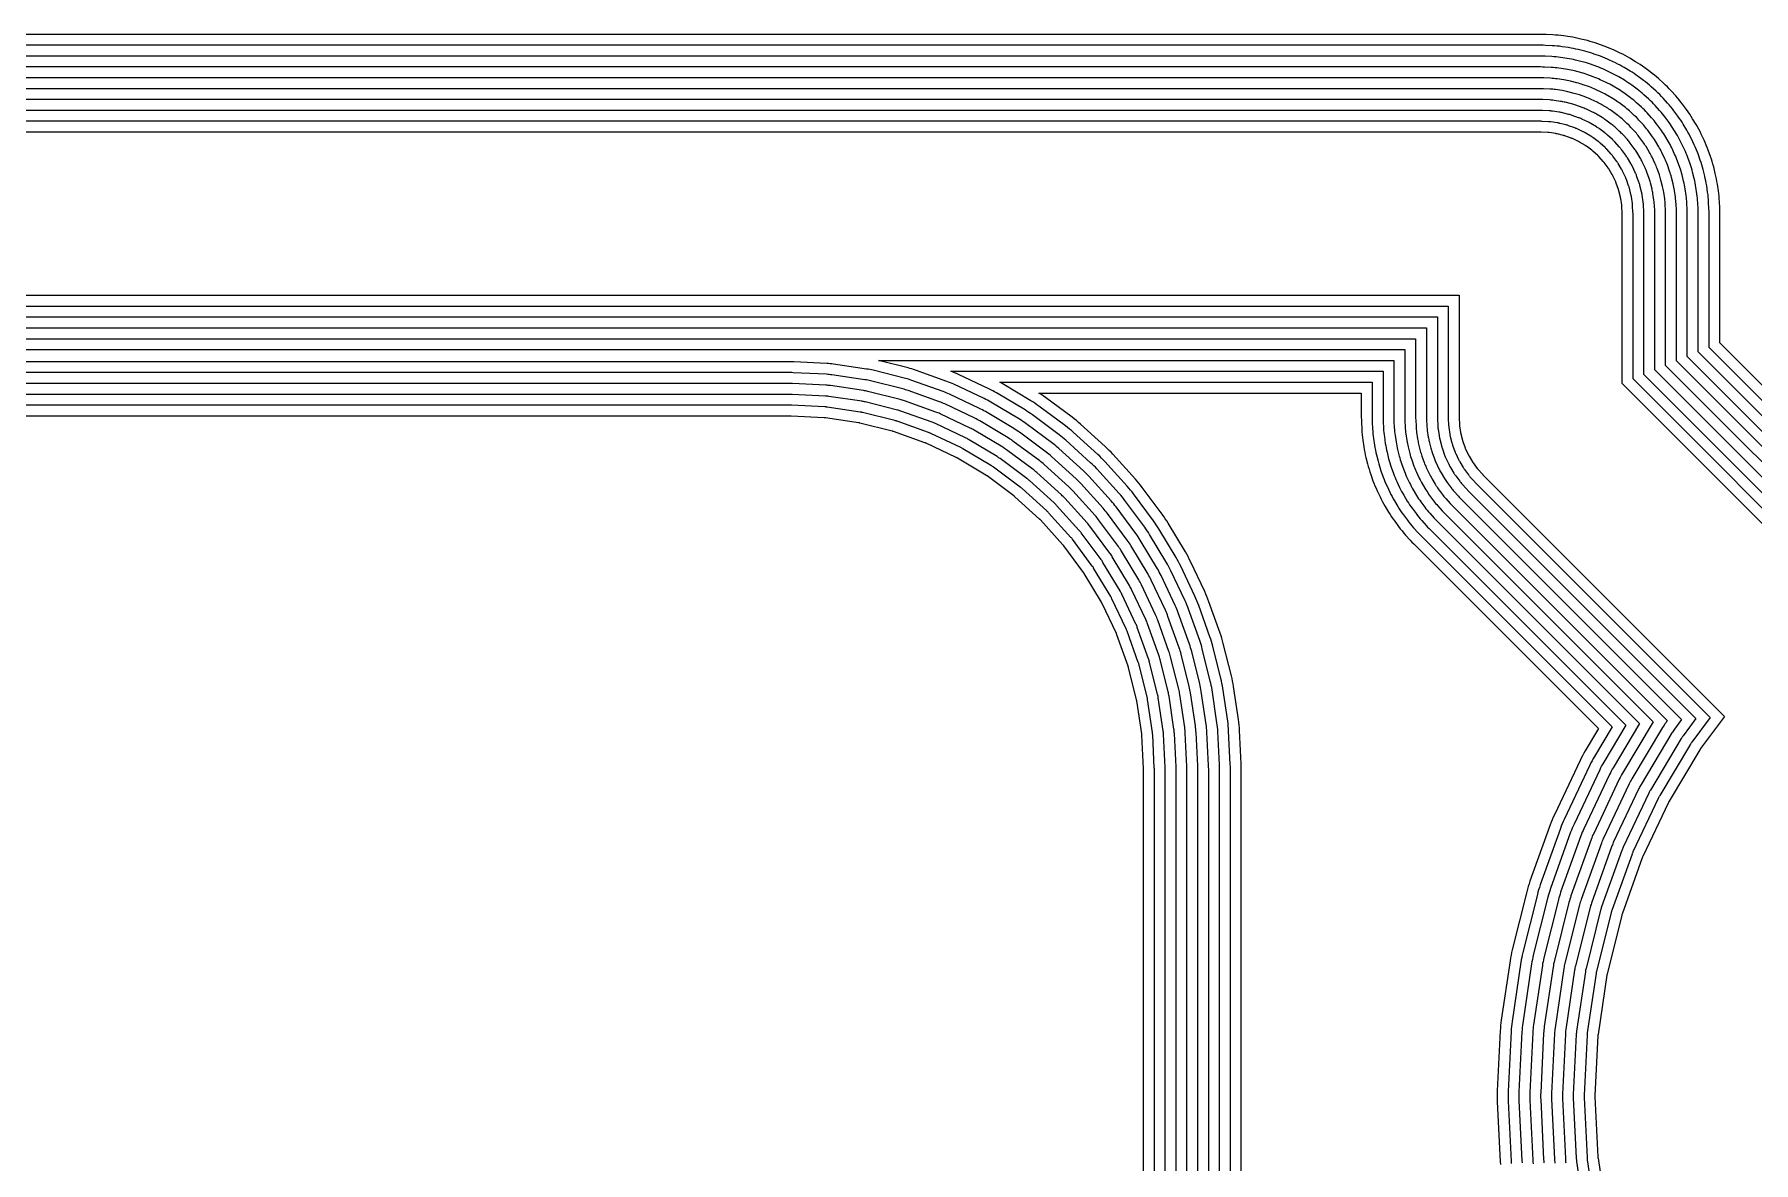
# Model space of a CAD drawing. Header units: metres. Extents: x 1.4 to 44.2, y 0.1 to 33.9.
# Drawn here: x 33.48 to 39.81, y 29.78 to 33.93 of the extents above; entities that cross this region are included whole.
import ezdxf

# ---------------------------------------------------------------- set-up
doc = ezdxf.new("R2010")
doc.units = ezdxf.units.M

msp = doc.modelspace()

# ---------------------------------------------------------------- linework, layer by layer
for points in [[(40.1717, 32.3119), (39.6851, 32.7984), (39.6851, 33.274), (39.685, 33.2841), (39.6846, 33.2941), (39.6834, 33.3186), (39.6828, 33.3287), (39.682, 33.3387), (39.6808, 33.3487), (39.6795, 33.3587), (39.6759, 33.383), (39.6743, 33.3929), (39.6725, 33.4028), (39.6704, 33.4126), (39.668, 33.4224), (39.6621, 33.4462), (39.6595, 33.456), (39.6567, 33.4656), (39.6537, 33.4752), (39.6504, 33.4847), (39.6421, 33.5079), (39.6386, 33.5173), (39.6349, 33.5266), (39.6309, 33.5359), (39.6267, 33.545), (39.6162, 33.5672), (39.6118, 33.5763), (39.6072, 33.5852), (39.6023, 33.594), (39.5973, 33.6027), (39.5847, 33.6238), (39.5794, 33.6323), (39.5739, 33.6408), (39.5682, 33.6491), (39.5623, 33.6572), (39.5477, 33.6769), (39.5416, 33.6849), (39.5353, 33.6928), (39.5288, 33.7005), (39.5222, 33.708), (39.5057, 33.7262), (39.4988, 33.7336), (39.4918, 33.7408), (39.4846, 33.7478), (39.4772, 33.7547), (39.459, 33.7712), (39.4515, 33.7778), (39.4438, 33.7843), (39.4359, 33.7906), (39.4279, 33.7967), (39.4082, 33.8113), (39.4001, 33.8172), (39.3918, 33.8229), (39.3833, 33.8284), (39.3748, 33.8337), (39.3537, 33.8463), (39.345, 33.8513), (39.3362, 33.8562), (39.3273, 33.8608), (39.3182, 33.8652), (39.296, 33.8757), (39.2869, 33.8799), (39.2776, 33.8839), (39.2683, 33.8876), (39.2589, 33.8911), (39.2357, 33.8994), (39.2262, 33.9027), (39.2166, 33.9057), (39.207, 33.9085), (39.1972, 33.9111), (39.1734, 33.917), (39.1636, 33.9194), (39.1538, 33.9215), (39.1439, 33.9233), (39.134, 33.9249), (39.1097, 33.9285), (39.0997, 33.9298), (39.0897, 33.931), (39.0797, 33.9318), (39.0696, 33.9324), (39.0451, 33.9336), (39.0351, 33.934), (39.025, 33.9341), (28.274, 33.9341)], [(40.1655, 32.2615), (39.6451, 32.7819), (39.6451, 33.274), (39.645, 33.2831), (39.6447, 33.2922), (39.6435, 33.3167), (39.6429, 33.3257), (39.6422, 33.3348), (39.6412, 33.3438), (39.6399, 33.3528), (39.6363, 33.3771), (39.6349, 33.3861), (39.6332, 33.395), (39.6313, 33.4039), (39.6292, 33.4127), (39.6233, 33.4365), (39.621, 33.4453), (39.6184, 33.454), (39.6157, 33.4627), (39.6127, 33.4713), (39.6045, 33.4944), (39.6013, 33.5029), (39.5979, 33.5113), (39.5944, 33.5197), (39.5906, 33.5279), (39.5801, 33.5501), (39.5761, 33.5583), (39.5719, 33.5663), (39.5675, 33.5743), (39.563, 33.5821), (39.5503, 33.6032), (39.5456, 33.6109), (39.5406, 33.6185), (39.5355, 33.626), (39.5302, 33.6334), (39.5155, 33.6531), (39.51, 33.6603), (39.5044, 33.6674), (39.4985, 33.6744), (39.4925, 33.6812), (39.476, 33.6994), (39.4698, 33.706), (39.4635, 33.7125), (39.457, 33.7188), (39.4504, 33.725), (39.4322, 33.7415), (39.4254, 33.7475), (39.4184, 33.7534), (39.4113, 33.759), (39.4041, 33.7645), (39.3844, 33.7792), (39.377, 33.7845), (39.3695, 33.7896), (39.3619, 33.7946), (39.3542, 33.7993), (39.3331, 33.812), (39.3253, 33.8165), (39.3173, 33.8209), (39.3093, 33.8251), (39.3011, 33.8291), (39.2789, 33.8396), (39.2707, 33.8434), (39.2623, 33.8469), (39.2539, 33.8503), (39.2454, 33.8535), (39.2223, 33.8617), (39.2137, 33.8647), (39.205, 33.8674), (39.1963, 33.87), (39.1875, 33.8723), (39.1637, 33.8782), (39.1549, 33.8803), (39.146, 33.8822), (39.1371, 33.8839), (39.1281, 33.8853), (39.1038, 33.8889), (39.0948, 33.8902), (39.0858, 33.8912), (39.0767, 33.8919), (39.0677, 33.8925), (39.0432, 33.8937), (39.0341, 33.894), (39.025, 33.8941), (28.274, 33.8941)], [(40.1593, 32.2112), (39.6051, 32.7653), (39.6051, 33.274), (39.605, 33.2821), (39.6047, 33.2902), (39.6035, 33.3147), (39.603, 33.3228), (39.6023, 33.3309), (39.6015, 33.3389), (39.6004, 33.3469), (39.5968, 33.3712), (39.5955, 33.3792), (39.594, 33.3872), (39.5923, 33.3951), (39.5904, 33.403), (39.5845, 33.4268), (39.5824, 33.4346), (39.5802, 33.4424), (39.5777, 33.4501), (39.5751, 33.4578), (39.5668, 33.4809), (39.564, 33.4885), (39.561, 33.496), (39.5578, 33.5035), (39.5544, 33.5108), (39.5439, 33.533), (39.5404, 33.5403), (39.5366, 33.5475), (39.5327, 33.5546), (39.5287, 33.5616), (39.516, 33.5826), (39.5118, 33.5895), (39.5074, 33.5963), (39.5028, 33.603), (39.498, 33.6096), (39.4834, 33.6293), (39.4785, 33.6357), (39.4735, 33.642), (39.4682, 33.6482), (39.4629, 33.6543), (39.4464, 33.6725), (39.4409, 33.6784), (39.4352, 33.6842), (39.4294, 33.6899), (39.4235, 33.6954), (39.4053, 33.7119), (39.3992, 33.7172), (39.393, 33.7225), (39.3867, 33.7275), (39.3803, 33.7324), (39.3606, 33.747), (39.354, 33.7518), (39.3473, 33.7564), (39.3405, 33.7608), (39.3336, 33.765), (39.3126, 33.7777), (39.3056, 33.7817), (39.2985, 33.7856), (39.2913, 33.7894), (39.284, 33.7929), (39.2618, 33.8034), (39.2545, 33.8068), (39.247, 33.81), (39.2395, 33.813), (39.2319, 33.8158), (39.2088, 33.8241), (39.2011, 33.8267), (39.1934, 33.8292), (39.1856, 33.8314), (39.1778, 33.8335), (39.154, 33.8394), (39.1461, 33.8413), (39.1382, 33.843), (39.1302, 33.8445), (39.1222, 33.8458), (39.0979, 33.8494), (39.0899, 33.8505), (39.0819, 33.8513), (39.0738, 33.852), (39.0657, 33.8525), (39.0412, 33.8537), (39.0331, 33.854), (39.025, 33.8541), (28.274, 33.8541)], [(40.153, 32.1608), (39.5651, 32.7487), (39.5651, 33.274), (39.565, 33.2811), (39.5648, 33.2882), (39.5636, 33.3128), (39.5631, 33.3199), (39.5625, 33.327), (39.5618, 33.334), (39.5608, 33.3411), (39.5572, 33.3654), (39.5561, 33.3724), (39.5548, 33.3794), (39.5533, 33.3863), (39.5516, 33.3933), (39.5457, 33.4171), (39.5439, 33.424), (39.5419, 33.4308), (39.5397, 33.4376), (39.5374, 33.4443), (39.5291, 33.4674), (39.5267, 33.4741), (39.524, 33.4807), (39.5212, 33.4873), (39.5183, 33.4937), (39.5078, 33.5159), (39.5046, 33.5223), (39.5014, 33.5286), (39.4979, 33.5349), (39.4943, 33.541), (39.4817, 33.5621), (39.478, 33.5681), (39.4741, 33.5741), (39.4701, 33.58), (39.4659, 33.5857), (39.4513, 33.6054), (39.447, 33.6111), (39.4425, 33.6167), (39.438, 33.6221), (39.4332, 33.6274), (39.4168, 33.6456), (39.4119, 33.6508), (39.4069, 33.6559), (39.4018, 33.6609), (39.3966, 33.6658), (39.3784, 33.6822), (39.3731, 33.687), (39.3677, 33.6915), (39.3621, 33.696), (39.3564, 33.7003), (39.3367, 33.7149), (39.331, 33.7191), (39.3251, 33.7231), (39.3191, 33.727), (39.3131, 33.7307), (39.292, 33.7433), (39.2859, 33.7469), (39.2796, 33.7504), (39.2733, 33.7536), (39.2669, 33.7568), (39.2447, 33.7673), (39.2383, 33.7702), (39.2317, 33.773), (39.2251, 33.7757), (39.2184, 33.7781), (39.1953, 33.7864), (39.1886, 33.7887), (39.1818, 33.7909), (39.175, 33.7929), (39.1681, 33.7947), (39.1443, 33.8006), (39.1373, 33.8023), (39.1304, 33.8038), (39.1234, 33.8051), (39.1164, 33.8062), (39.0921, 33.8098), (39.085, 33.8108), (39.078, 33.8115), (39.0709, 33.8121), (39.0638, 33.8126), (39.0392, 33.8138), (39.0321, 33.814), (39.025, 33.8141), (28.274, 33.8141)], [(40.1468, 32.1105), (39.5251, 32.7322), (39.5251, 33.274), (39.5251, 33.2801), (39.5248, 33.2863), (39.5236, 33.3108), (39.5233, 33.3169), (39.5227, 33.323), (39.5221, 33.3291), (39.5212, 33.3352), (39.5176, 33.3595), (39.5167, 33.3655), (39.5155, 33.3716), (39.5143, 33.3776), (39.5128, 33.3836), (39.5069, 33.4074), (39.5053, 33.4133), (39.5036, 33.4192), (39.5017, 33.425), (39.4998, 33.4308), (39.4915, 33.454), (39.4893, 33.4597), (39.4871, 33.4654), (39.4847, 33.471), (39.4821, 33.4766), (39.4716, 33.4988), (39.4689, 33.5043), (39.4661, 33.5098), (39.4631, 33.5151), (39.46, 33.5204), (39.4474, 33.5415), (39.4442, 33.5467), (39.4409, 33.5519), (39.4374, 33.5569), (39.4338, 33.5619), (39.4192, 33.5816), (39.4154, 33.5865), (39.4116, 33.5913), (39.4077, 33.596), (39.4036, 33.6006), (39.3871, 33.6188), (39.3829, 33.6233), (39.3787, 33.6277), (39.3743, 33.6319), (39.3698, 33.6361), (39.3516, 33.6526), (39.347, 33.6567), (39.3423, 33.6606), (39.3375, 33.6644), (39.3326, 33.6682), (39.3129, 33.6828), (39.3079, 33.6864), (39.3029, 33.6899), (39.2977, 33.6932), (39.2925, 33.6964), (39.2714, 33.709), (39.2661, 33.7121), (39.2608, 33.7151), (39.2553, 33.7179), (39.2498, 33.7206), (39.2276, 33.7311), (39.222, 33.7337), (39.2164, 33.7361), (39.2107, 33.7383), (39.205, 33.7405), (39.1818, 33.7488), (39.176, 33.7507), (39.1702, 33.7526), (39.1643, 33.7543), (39.1584, 33.7559), (39.1346, 33.7618), (39.1286, 33.7633), (39.1226, 33.7645), (39.1165, 33.7657), (39.1105, 33.7666), (39.0862, 33.7702), (39.0801, 33.7711), (39.074, 33.7717), (39.0679, 33.7723), (39.0618, 33.7726), (39.0373, 33.7738), (39.0311, 33.7741), (39.025, 33.7741), (28.274, 33.7741)], [(40.1421, 32.0587), (39.4851, 32.7156), (39.4851, 33.274), (39.4851, 33.2792), (39.4849, 33.2843), (39.4837, 33.3088), (39.4834, 33.314), (39.4829, 33.3191), (39.4824, 33.3242), (39.4817, 33.3293), (39.4781, 33.3536), (39.4772, 33.3587), (39.4763, 33.3638), (39.4752, 33.3688), (39.474, 33.3738), (39.4681, 33.3976), (39.4668, 33.4026), (39.4653, 33.4076), (39.4638, 33.4125), (39.4621, 33.4174), (39.4538, 33.4405), (39.452, 33.4453), (39.4501, 33.4501), (39.4481, 33.4548), (39.4459, 33.4595), (39.4354, 33.4817), (39.4332, 33.4863), (39.4308, 33.4909), (39.4283, 33.4954), (39.4257, 33.4999), (39.4131, 33.5209), (39.4104, 33.5253), (39.4076, 33.5296), (39.4047, 33.5339), (39.4017, 33.5381), (39.387, 33.5578), (39.3839, 33.5619), (39.3807, 33.5659), (39.3774, 33.5699), (39.374, 33.5737), (39.3575, 33.5919), (39.354, 33.5957), (39.3504, 33.5994), (39.3467, 33.603), (39.3429, 33.6065), (39.3247, 33.623), (39.3209, 33.6264), (39.3169, 33.6297), (39.3129, 33.6329), (39.3088, 33.636), (39.2891, 33.6507), (39.2849, 33.6537), (39.2806, 33.6566), (39.2763, 33.6594), (39.2719, 33.6621), (39.2509, 33.6747), (39.2464, 33.6773), (39.2419, 33.6798), (39.2373, 33.6822), (39.2327, 33.6844), (39.2105, 33.6949), (39.2058, 33.6971), (39.2011, 33.6991), (39.1963, 33.701), (39.1915, 33.7028), (39.1684, 33.7111), (39.1635, 33.7128), (39.1586, 33.7143), (39.1536, 33.7158), (39.1486, 33.7171), (39.1248, 33.723), (39.1198, 33.7242), (39.1148, 33.7253), (39.1097, 33.7262), (39.1046, 33.7271), (39.0803, 33.7307), (39.0752, 33.7314), (39.0701, 33.7319), (39.065, 33.7324), (39.0598, 33.7327), (39.0353, 33.7339), (39.0302, 33.7341), (39.025, 33.7341), (28.274, 33.7341)], [(40.1382, 32.006), (39.4451, 32.699), (39.4451, 33.274), (39.4451, 33.2782), (39.4449, 33.2824), (39.4437, 33.3069), (39.4435, 33.311), (39.4431, 33.3152), (39.4427, 33.3193), (39.4421, 33.3235), (39.4385, 33.3478), (39.4378, 33.3519), (39.4371, 33.356), (39.4362, 33.3601), (39.4352, 33.3641), (39.4293, 33.3879), (39.4282, 33.392), (39.427, 33.396), (39.4258, 33.3999), (39.4244, 33.4039), (39.4162, 33.427), (39.4147, 33.4309), (39.4132, 33.4348), (39.4115, 33.4386), (39.4098, 33.4424), (39.3993, 33.4646), (39.3975, 33.4684), (39.3955, 33.4721), (39.3935, 33.4757), (39.3914, 33.4793), (39.3788, 33.5004), (39.3766, 33.5039), (39.3743, 33.5074), (39.372, 33.5109), (39.3695, 33.5142), (39.3549, 33.534), (39.3524, 33.5373), (39.3498, 33.5405), (39.3471, 33.5437), (39.3443, 33.5469), (39.3278, 33.565), (39.325, 33.5681), (39.3221, 33.5711), (39.3191, 33.574), (39.316, 33.5768), (39.2979, 33.5933), (39.2947, 33.5961), (39.2915, 33.5988), (39.2883, 33.6014), (39.285, 33.6039), (39.2652, 33.6185), (39.2619, 33.621), (39.2584, 33.6233), (39.2549, 33.6256), (39.2514, 33.6278), (39.2303, 33.6404), (39.2267, 33.6425), (39.2231, 33.6445), (39.2194, 33.6465), (39.2156, 33.6483), (39.1934, 33.6588), (39.1896, 33.6605), (39.1858, 33.6622), (39.1819, 33.6637), (39.178, 33.6652), (39.1549, 33.6734), (39.1509, 33.6748), (39.147, 33.676), (39.143, 33.6772), (39.1389, 33.6783), (39.1151, 33.6842), (39.1111, 33.6852), (39.107, 33.6861), (39.1029, 33.6868), (39.0988, 33.6875), (39.0745, 33.6911), (39.0703, 33.6917), (39.0662, 33.6921), (39.062, 33.6925), (39.0579, 33.6927), (39.0334, 33.6939), (39.0292, 33.6941), (39.025, 33.6941), (28.274, 33.6941)], [(40.1343, 31.9533), (39.4051, 32.6825), (39.4051, 33.274), (39.4051, 33.2772), (39.405, 33.2804), (39.4038, 33.3049), (39.4036, 33.3081), (39.4033, 33.3113), (39.403, 33.3144), (39.4025, 33.3176), (39.3989, 33.3419), (39.3984, 33.345), (39.3978, 33.3482), (39.3972, 33.3513), (39.3964, 33.3544), (39.3905, 33.3782), (39.3897, 33.3813), (39.3888, 33.3844), (39.3878, 33.3874), (39.3868, 33.3904), (39.3785, 33.4135), (39.3774, 33.4165), (39.3762, 33.4195), (39.3749, 33.4224), (39.3736, 33.4253), (39.3631, 33.4475), (39.3617, 33.4504), (39.3603, 33.4532), (39.3587, 33.456), (39.3571, 33.4588), (39.3445, 33.4798), (39.3428, 33.4825), (39.3411, 33.4852), (39.3393, 33.4878), (39.3374, 33.4904), (39.3228, 33.5101), (39.3208, 33.5127), (39.3189, 33.5152), (39.3168, 33.5176), (39.3147, 33.52), (39.2982, 33.5382), (39.296, 33.5405), (39.2938, 33.5428), (39.2915, 33.545), (39.2892, 33.5472), (39.271, 33.5637), (39.2686, 33.5658), (39.2662, 33.5679), (39.2637, 33.5698), (39.2611, 33.5718), (39.2414, 33.5864), (39.2388, 33.5883), (39.2362, 33.5901), (39.2335, 33.5918), (39.2308, 33.5935), (39.2098, 33.6061), (39.207, 33.6077), (39.2042, 33.6093), (39.2014, 33.6107), (39.1985, 33.6121), (39.1763, 33.6226), (39.1734, 33.6239), (39.1705, 33.6252), (39.1675, 33.6264), (39.1645, 33.6275), (39.1414, 33.6358), (39.1384, 33.6368), (39.1354, 33.6378), (39.1323, 33.6387), (39.1292, 33.6395), (39.1054, 33.6454), (39.1023, 33.6462), (39.0992, 33.6468), (39.096, 33.6474), (39.0929, 33.6479), (39.0686, 33.6515), (39.0654, 33.652), (39.0623, 33.6523), (39.0591, 33.6526), (39.0559, 33.6528), (39.0314, 33.654), (39.0282, 33.6541), (39.025, 33.6541), (28.274, 33.6541)], [(40.1304, 31.9006), (39.3651, 32.6659), (39.3651, 33.274), (39.3651, 33.2762), (39.365, 33.2784), (39.3638, 33.3029), (39.3637, 33.3051), (39.3635, 33.3074), (39.3633, 33.3095), (39.363, 33.3117), (39.3594, 33.336), (39.359, 33.3382), (39.3586, 33.3404), (39.3581, 33.3425), (39.3576, 33.3447), (39.3517, 33.3685), (39.3511, 33.3706), (39.3505, 33.3727), (39.3498, 33.3749), (39.3491, 33.3769), (39.3408, 33.4001), (39.3401, 33.4021), (39.3392, 33.4042), (39.3384, 33.4062), (39.3375, 33.4082), (39.327, 33.4304), (39.326, 33.4324), (39.325, 33.4343), (39.3239, 33.4363), (39.3228, 33.4382), (39.3102, 33.4592), (39.309, 33.4611), (39.3078, 33.463), (39.3066, 33.4648), (39.3053, 33.4666), (39.2907, 33.4863), (39.2893, 33.4881), (39.2879, 33.4898), (39.2865, 33.4915), (39.285, 33.4931), (39.2686, 33.5113), (39.2671, 33.5129), (39.2655, 33.5145), (39.2639, 33.5161), (39.2623, 33.5176), (39.2441, 33.534), (39.2425, 33.5355), (39.2408, 33.5369), (39.2391, 33.5383), (39.2373, 33.5397), (39.2176, 33.5543), (39.2158, 33.5556), (39.214, 33.5568), (39.2121, 33.558), (39.2102, 33.5592), (39.1892, 33.5718), (39.1873, 33.5729), (39.1853, 33.574), (39.1834, 33.575), (39.1814, 33.576), (39.1592, 33.5865), (39.1572, 33.5874), (39.1552, 33.5882), (39.1531, 33.5891), (39.1511, 33.5898), (39.1279, 33.5981), (39.1259, 33.5988), (39.1237, 33.5995), (39.1216, 33.6001), (39.1195, 33.6007), (39.0957, 33.6066), (39.0935, 33.6071), (39.0914, 33.6076), (39.0892, 33.608), (39.087, 33.6084), (39.0627, 33.612), (39.0605, 33.6123), (39.0584, 33.6125), (39.0561, 33.6127), (39.0539, 33.6128), (39.0294, 33.614), (39.0272, 33.6141), (39.025, 33.6141), (28.274, 33.6141)], [(40.1265, 31.848), (39.3251, 32.6493), (39.3251, 33.274), (39.3251, 33.2752), (39.3251, 33.2765), (39.3239, 33.301), (39.3238, 33.3022), (39.3237, 33.3034), (39.3236, 33.3046), (39.3234, 33.3059), (39.3198, 33.3301), (39.3196, 33.3314), (39.3194, 33.3326), (39.3191, 33.3338), (39.3188, 33.335), (39.3129, 33.3588), (39.3126, 33.36), (39.3122, 33.3611), (39.3118, 33.3623), (39.3114, 33.3635), (39.3032, 33.3866), (39.3027, 33.3877), (39.3023, 33.3889), (39.3018, 33.39), (39.3013, 33.3911), (39.2908, 33.4133), (39.2903, 33.4144), (39.2897, 33.4155), (39.2891, 33.4166), (39.2885, 33.4176), (39.2759, 33.4387), (39.2752, 33.4397), (39.2746, 33.4408), (39.2739, 33.4418), (39.2731, 33.4428), (39.2585, 33.4625), (39.2578, 33.4635), (39.257, 33.4644), (39.2562, 33.4653), (39.2554, 33.4663), (39.2389, 33.4845), (39.2381, 33.4854), (39.2372, 33.4862), (39.2364, 33.4871), (39.2355, 33.4879), (39.2173, 33.5044), (39.2163, 33.5052), (39.2154, 33.506), (39.2145, 33.5068), (39.2135, 33.5075), (39.1938, 33.5221), (39.1928, 33.5229), (39.1918, 33.5236), (39.1907, 33.5242), (39.1897, 33.5249), (39.1686, 33.5375), (39.1676, 33.5381), (39.1665, 33.5387), (39.1654, 33.5393), (39.1643, 33.5398), (39.1421, 33.5503), (39.141, 33.5508), (39.1399, 33.5513), (39.1387, 33.5517), (39.1376, 33.5522), (39.1145, 33.5604), (39.1133, 33.5608), (39.1121, 33.5612), (39.111, 33.5616), (39.1098, 33.5619), (39.086, 33.5678), (39.0848, 33.5681), (39.0836, 33.5684), (39.0824, 33.5686), (39.0811, 33.5688), (39.0569, 33.5724), (39.0556, 33.5726), (39.0544, 33.5727), (39.0532, 33.5728), (39.052, 33.5729), (39.0275, 33.5741), (39.0262, 33.5741), (39.025, 33.5741), (28.274, 33.5741)], [(28.3983, 32.9739), (38.7249, 32.9739), (38.7249, 32.525), (38.7249, 32.5238), (38.7249, 32.5226), (38.7262, 32.498), (38.7262, 32.4968), (38.7263, 32.4956), (38.7265, 32.4944), (38.7266, 32.4932), (38.7302, 32.4689), (38.7304, 32.4677), (38.7307, 32.4665), (38.7309, 32.4653), (38.7312, 32.4641), (38.7372, 32.4403), (38.7375, 32.4391), (38.7378, 32.4379), (38.7382, 32.4367), (38.7386, 32.4356), (38.7468, 32.4124), (38.7473, 32.4113), (38.7477, 32.4102), (38.7482, 32.409), (38.7487, 32.4079), (38.7592, 32.3857), (38.7598, 32.3846), (38.7603, 32.3835), (38.7609, 32.3825), (38.7615, 32.3814), (38.7742, 32.3603), (38.7748, 32.3593), (38.7755, 32.3583), (38.7762, 32.3573), (38.7769, 32.3563), (38.7915, 32.3365), (38.7922, 32.3356), (38.793, 32.3346), (38.7938, 32.3337), (38.7946, 32.3328), (38.8111, 32.3146), (38.8119, 32.3137), (38.8128, 32.3128), (39.7021, 31.4235), (39.614, 31.3048), (39.6133, 31.3038), (39.6126, 31.3028), (39.612, 31.3018), (39.6113, 31.3008), (39.4978, 31.1114), (39.4972, 31.1103), (39.4966, 31.1092), (39.496, 31.1081), (39.4955, 31.107), (39.4011, 30.9074), (39.4006, 30.9063), (39.4001, 30.9052), (39.3996, 30.904), (39.3992, 30.9029), (39.3248, 30.695), (39.3244, 30.6938), (39.324, 30.6927), (39.3237, 30.6915), (39.3234, 30.6903), (39.2697, 30.4761), (39.2695, 30.4749), (39.2692, 30.4737), (39.269, 30.4725), (39.2688, 30.4713), (39.2364, 30.2529), (39.2362, 30.2517), (39.2361, 30.2505), (39.236, 30.2492), (39.2359, 30.248), (39.2251, 30.0275), (39.225, 30.0262), (39.225, 30.025), (39.225, 30.0238), (39.2251, 30.0226), (39.2359, 29.802), (39.236, 29.8008), (39.2361, 29.7996), (39.2362, 29.7984), (39.2364, 29.7971), (39.2688, 29.5787)], [(28.4149, 32.9339), (38.6849, 32.9339), (38.6849, 32.525), (38.6849, 32.5228), (38.685, 32.5206), (38.6862, 32.4961), (38.6863, 32.4939), (38.6865, 32.4917), (38.6868, 32.4895), (38.6871, 32.4873), (38.6907, 32.463), (38.691, 32.4608), (38.6914, 32.4587), (38.6919, 32.4565), (38.6924, 32.4543), (38.6984, 32.4305), (38.6989, 32.4284), (38.6995, 32.4263), (38.7002, 32.4242), (38.7009, 32.4221), (38.7092, 32.399), (38.71, 32.3969), (38.7108, 32.3949), (38.7116, 32.3928), (38.7126, 32.3908), (38.7231, 32.3686), (38.724, 32.3666), (38.725, 32.3647), (38.7261, 32.3627), (38.7272, 32.3608), (38.7398, 32.3398), (38.741, 32.3379), (38.7422, 32.336), (38.7435, 32.3342), (38.7448, 32.3324), (38.7594, 32.3127), (38.7607, 32.311), (38.7621, 32.3092), (38.7635, 32.3075), (38.765, 32.3059), (38.7815, 32.2877), (38.783, 32.2861), (38.7845, 32.2845), (39.6494, 31.4196), (39.5819, 31.3287), (39.5806, 31.3269), (39.5794, 31.325), (39.5782, 31.3232), (39.577, 31.3213), (39.4635, 31.1319), (39.4624, 31.13), (39.4613, 31.1281), (39.4603, 31.1261), (39.4593, 31.1241), (39.3649, 30.9245), (39.364, 30.9225), (39.3631, 30.9205), (39.3623, 30.9184), (39.3615, 30.9164), (39.2872, 30.7085), (39.2864, 30.7064), (39.2858, 30.7043), (39.2852, 30.7022), (39.2846, 30.7), (39.2309, 30.4858), (39.2304, 30.4837), (39.23, 30.4815), (39.2296, 30.4794), (39.2292, 30.4772), (39.1968, 30.2588), (39.1965, 30.2566), (39.1963, 30.2544), (39.1961, 30.2522), (39.196, 30.25), (39.1851, 30.0294), (39.185, 30.0272), (39.185, 30.025), (39.185, 30.0228), (39.1851, 30.0206), (39.196, 29.8001), (39.1961, 29.7979), (39.1963, 29.7957), (39.1965, 29.7935), (39.1968, 29.7913), (39.2292, 29.5729)], [(28.4315, 32.8939), (38.6449, 32.8939), (38.6449, 32.525), (38.6449, 32.5218), (38.645, 32.5186), (38.6462, 32.4941), (38.6464, 32.4909), (38.6467, 32.4878), (38.6471, 32.4846), (38.6475, 32.4814), (38.6511, 32.4571), (38.6516, 32.454), (38.6522, 32.4509), (38.6529, 32.4477), (38.6536, 32.4446), (38.6596, 32.4208), (38.6604, 32.4177), (38.6613, 32.4147), (38.6622, 32.4116), (38.6633, 32.4086), (38.6715, 32.3855), (38.6726, 32.3825), (38.6738, 32.3795), (38.6751, 32.3766), (38.6764, 32.3737), (38.6869, 32.3515), (38.6883, 32.3487), (38.6898, 32.3458), (38.6913, 32.343), (38.6929, 32.3403), (38.7055, 32.3192), (38.7072, 32.3165), (38.709, 32.3138), (38.7108, 32.3112), (38.7126, 32.3086), (38.7272, 32.2889), (38.7292, 32.2864), (38.7312, 32.2839), (38.7332, 32.2814), (38.7353, 32.279), (38.7518, 32.2608), (38.754, 32.2585), (38.7562, 32.2562), (39.5967, 31.4157), (39.5498, 31.3525), (39.5479, 31.3499), (39.5461, 31.3473), (39.5444, 31.3446), (39.5427, 31.3419), (39.4292, 31.1525), (39.4276, 31.1497), (39.426, 31.1469), (39.4246, 31.1441), (39.4232, 31.1412), (39.3288, 30.9416), (39.3274, 30.9387), (39.3262, 30.9358), (39.325, 30.9328), (39.3239, 30.9298), (39.2495, 30.7219), (39.2485, 30.7189), (39.2475, 30.7159), (39.2466, 30.7128), (39.2458, 30.7097), (39.1921, 30.4956), (39.1914, 30.4924), (39.1907, 30.4893), (39.1902, 30.4862), (39.1897, 30.483), (39.1573, 30.2646), (39.1568, 30.2615), (39.1565, 30.2583), (39.1562, 30.2551), (39.156, 30.2519), (39.1452, 30.0314), (39.1451, 30.0282), (39.145, 30.025), (39.1451, 30.0218), (39.1452, 30.0186), (39.156, 29.7981), (39.1562, 29.7949), (39.1565, 29.7917), (39.1568, 29.7886), (39.1573, 29.7854), (39.1897, 29.567)], [(28.448, 32.8539), (38.6049, 32.8539), (38.6049, 32.525), (38.6049, 32.5208), (38.6051, 32.5167), (38.6063, 32.4922), (38.6066, 32.488), (38.6069, 32.4838), (38.6074, 32.4797), (38.6079, 32.4756), (38.6115, 32.4513), (38.6122, 32.4472), (38.613, 32.4431), (38.6138, 32.439), (38.6148, 32.4349), (38.6208, 32.4111), (38.6218, 32.4071), (38.623, 32.4031), (38.6242, 32.3991), (38.6256, 32.3951), (38.6339, 32.372), (38.6353, 32.3681), (38.6369, 32.3642), (38.6385, 32.3604), (38.6402, 32.3566), (38.6507, 32.3344), (38.6526, 32.3307), (38.6545, 32.327), (38.6565, 32.3233), (38.6586, 32.3197), (38.6712, 32.2987), (38.6734, 32.2951), (38.6757, 32.2916), (38.6781, 32.2882), (38.6805, 32.2848), (38.6951, 32.2651), (38.6976, 32.2617), (38.7003, 32.2585), (38.7029, 32.2553), (38.7057, 32.2522), (38.7222, 32.234), (38.725, 32.2309), (38.7279, 32.2279), (39.544, 31.4119), (39.5177, 31.3763), (39.5152, 31.3729), (39.5129, 31.3695), (39.5106, 31.366), (39.5084, 31.3624), (39.3949, 31.1731), (39.3928, 31.1694), (39.3908, 31.1658), (39.3888, 31.1621), (39.387, 31.1583), (39.2926, 30.9587), (39.2909, 30.9549), (39.2892, 30.9511), (39.2877, 30.9472), (39.2862, 30.9433), (39.2118, 30.7354), (39.2105, 30.7315), (39.2092, 30.7275), (39.2081, 30.7235), (39.207, 30.7195), (39.1533, 30.5053), (39.1524, 30.5012), (39.1515, 30.4971), (39.1507, 30.493), (39.1501, 30.4889), (39.1177, 30.2705), (39.1171, 30.2664), (39.1167, 30.2622), (39.1163, 30.2581), (39.1161, 30.2539), (39.1052, 30.0334), (39.1051, 30.0292), (39.105, 30.025), (39.1051, 30.0208), (39.1052, 30.0167), (39.1161, 29.7961), (39.1163, 29.792), (39.1167, 29.7878), (39.1171, 29.7837), (39.1177, 29.7795)], [(28.4646, 32.8139), (38.5649, 32.8139), (38.5649, 32.525), (38.565, 32.5199), (38.5651, 32.5147), (38.5663, 32.4902), (38.5667, 32.485), (38.5671, 32.4799), (38.5677, 32.4748), (38.5684, 32.4697), (38.572, 32.4454), (38.5728, 32.4403), (38.5737, 32.4352), (38.5748, 32.4302), (38.576, 32.4252), (38.582, 32.4014), (38.5833, 32.3964), (38.5847, 32.3914), (38.5863, 32.3865), (38.5879, 32.3817), (38.5962, 32.3585), (38.598, 32.3537), (38.5999, 32.3489), (38.6019, 32.3442), (38.6041, 32.3395), (38.6146, 32.3173), (38.6168, 32.3127), (38.6192, 32.3081), (38.6217, 32.3036), (38.6243, 32.2991), (38.6369, 32.2781), (38.6396, 32.2737), (38.6424, 32.2694), (38.6453, 32.2651), (38.6484, 32.261), (38.663, 32.2412), (38.6661, 32.2371), (38.6693, 32.2331), (38.6726, 32.2292), (38.6761, 32.2253), (38.6925, 32.2071), (38.6961, 32.2033), (38.6997, 32.1997), (39.4913, 31.408), (39.4855, 31.4001), (39.4825, 31.396), (39.4796, 31.3917), (39.4768, 31.3874), (39.4741, 31.383), (39.3606, 31.1936), (39.358, 31.1892), (39.3555, 31.1846), (39.3531, 31.1801), (39.3509, 31.1754), (39.2564, 30.9758), (39.2543, 30.9712), (39.2523, 30.9664), (39.2504, 30.9616), (39.2486, 30.9568), (39.1742, 30.7489), (39.1725, 30.744), (39.1709, 30.7391), (39.1695, 30.7342), (39.1682, 30.7292), (39.1145, 30.515), (39.1133, 30.51), (39.1123, 30.5049), (39.1113, 30.4999), (39.1105, 30.4948), (39.0781, 30.2764), (39.0774, 30.2713), (39.0769, 30.2661), (39.0764, 30.261), (39.0761, 30.2559), (39.0653, 30.0353), (39.0651, 30.0302), (39.065, 30.025), (39.0651, 30.0199), (39.0653, 30.0147), (39.0761, 29.7942), (39.0764, 29.789), (39.0769, 29.7839), (39.0774, 29.7788)], [(28.4812, 32.7739), (38.5249, 32.7739), (38.5249, 32.525), (38.525, 32.5189), (38.5252, 32.5127), (38.5264, 32.4882), (38.5268, 32.4821), (38.5273, 32.476), (38.528, 32.4699), (38.5288, 32.4638), (38.5324, 32.4395), (38.5334, 32.4335), (38.5345, 32.4274), (38.5358, 32.4214), (38.5372, 32.4155), (38.5431, 32.3917), (38.5447, 32.3857), (38.5464, 32.3798), (38.5483, 32.374), (38.5503, 32.3682), (38.5585, 32.3451), (38.5607, 32.3393), (38.563, 32.3336), (38.5654, 32.328), (38.5679, 32.3224), (38.5784, 32.3002), (38.5811, 32.2947), (38.5839, 32.2893), (38.5869, 32.2839), (38.59, 32.2786), (38.6026, 32.2575), (38.6058, 32.2523), (38.6092, 32.2472), (38.6126, 32.2421), (38.6162, 32.2371), (38.6309, 32.2174), (38.6346, 32.2125), (38.6384, 32.2077), (38.6424, 32.203), (38.6464, 32.1984), (38.6629, 32.1803), (38.6671, 32.1758), (38.6714, 32.1714), (39.4395, 31.4032), (39.3263, 31.2142), (39.3232, 31.2089), (39.3202, 31.2035), (39.3174, 31.1981), (39.3147, 31.1925), (39.2203, 30.9929), (39.2177, 30.9874), (39.2153, 30.9817), (39.213, 30.976), (39.2109, 30.9703), (39.1365, 30.7624), (39.1345, 30.7566), (39.1327, 30.7507), (39.131, 30.7448), (39.1294, 30.7389), (39.0757, 30.5247), (39.0743, 30.5187), (39.073, 30.5127), (39.0719, 30.5067), (39.071, 30.5006), (39.0386, 30.2822), (39.0377, 30.2762), (39.0371, 30.2701), (39.0365, 30.2639), (39.0361, 30.2578), (39.0253, 30.0373), (39.0251, 30.0311), (39.025, 30.025), (39.0251, 30.0189), (39.0253, 30.0127), (39.0361, 29.7922), (39.0365, 29.7861), (39.0371, 29.78)], [(37.763, 28.729), (37.763, 31.229), (37.7629, 31.2351), (37.7627, 31.2413), (37.7567, 31.3638), (37.7563, 31.3699), (37.7558, 31.376), (37.7551, 31.3821), (37.7543, 31.3882), (37.7363, 31.5096), (37.7353, 31.5156), (37.7342, 31.5216), (37.7329, 31.5277), (37.7315, 31.5336), (37.7017, 31.6526), (37.7001, 31.6585), (37.6984, 31.6644), (37.6966, 31.6703), (37.6946, 31.6761), (37.6532, 31.7916), (37.6511, 31.7973), (37.6488, 31.803), (37.6464, 31.8087), (37.6439, 31.8143), (37.5914, 31.9251), (37.5887, 31.9307), (37.5859, 31.9361), (37.5829, 31.9415), (37.5798, 31.9468), (37.5168, 32.052), (37.5136, 32.0572), (37.5102, 32.0624), (37.5067, 32.0674), (37.5032, 32.0724), (37.4301, 32.1709), (37.4264, 32.1758), (37.4225, 32.1806), (37.4186, 32.1853), (37.4145, 32.1899), (37.3321, 32.2808), (37.328, 32.2853), (37.3237, 32.2897), (37.3193, 32.294), (37.3148, 32.2981), (37.2239, 32.3805), (37.2193, 32.3846), (37.2146, 32.3885), (37.2098, 32.3924), (37.2049, 32.3961), (37.1064, 32.4692), (37.1014, 32.4727), (37.0964, 32.4762), (37.0912, 32.4796), (37.086, 32.4828), (36.9808, 32.5458), (36.9755, 32.5489), (36.9701, 32.5519), (36.9647, 32.5547), (36.9591, 32.5574), (36.8483, 32.6099), (36.8427, 32.6124), (36.837, 32.6148), (36.8313, 32.6171), (36.8256, 32.6192), (36.7101, 32.6606), (36.7043, 32.6626), (36.6984, 32.6644), (36.6925, 32.6661), (36.6866, 32.6677), (36.5676, 32.6975), (36.5617, 32.6989), (36.5556, 32.7002), (36.5496, 32.7013), (36.5436, 32.7023), (36.4222, 32.7203), (36.4161, 32.7211), (36.41, 32.7218), (36.4039, 32.7223), (36.3978, 32.7227), (36.2753, 32.7287), (36.2691, 32.7289), (36.263, 32.729), (32.263, 32.729)], [(37.803, 28.729), (37.803, 31.229), (37.8029, 31.2361), (37.8027, 31.2432), (37.7966, 31.3658), (37.7962, 31.3729), (37.7956, 31.38), (37.7948, 31.387), (37.7939, 31.3941), (37.7759, 31.5154), (37.7747, 31.5225), (37.7734, 31.5295), (37.7719, 31.5364), (37.7703, 31.5433), (37.7405, 31.6623), (37.7387, 31.6692), (37.7367, 31.6761), (37.7346, 31.6828), (37.7322, 31.6896), (37.6909, 31.8051), (37.6884, 31.8117), (37.6858, 31.8183), (37.683, 31.8249), (37.68, 31.8314), (37.6276, 31.9422), (37.6244, 31.9486), (37.6212, 31.955), (37.6177, 31.9612), (37.6142, 31.9673), (37.5511, 32.0726), (37.5474, 32.0786), (37.5435, 32.0846), (37.5394, 32.0905), (37.5353, 32.0962), (37.4622, 32.1948), (37.4579, 32.2004), (37.4534, 32.206), (37.4489, 32.2114), (37.4442, 32.2168), (37.3618, 32.3076), (37.3569, 32.3129), (37.352, 32.318), (37.3469, 32.3229), (37.3416, 32.3278), (37.2508, 32.4102), (37.2454, 32.4149), (37.24, 32.4194), (37.2344, 32.4239), (37.2288, 32.4282), (37.1302, 32.5013), (37.1245, 32.5054), (37.1186, 32.5095), (37.1126, 32.5134), (37.1066, 32.5171), (37.0013, 32.5802), (36.9952, 32.5837), (36.989, 32.5872), (36.9826, 32.5904), (36.9762, 32.5936), (36.8654, 32.646), (36.8589, 32.649), (36.8523, 32.6518), (36.8457, 32.6544), (36.8391, 32.6569), (36.7236, 32.6982), (36.7168, 32.7006), (36.7101, 32.7027), (36.7032, 32.7047), (36.6963, 32.7065), (36.587, 32.7339), (38.4849, 32.7339), (38.4849, 32.525), (38.485, 32.5179), (38.4852, 32.5108), (38.4864, 32.4863), (38.4869, 32.4792), (38.4875, 32.4721), (38.4883, 32.465), (38.4892, 32.4579), (38.4928, 32.4337), (38.494, 32.4266), (38.4953, 32.4196), (38.4967, 32.4127), (38.4984, 32.4058), (38.5043, 32.3819), (38.5062, 32.3751), (38.5081, 32.3682), (38.5103, 32.3614), (38.5126, 32.3547), (38.5209, 32.3316), (38.5234, 32.3249), (38.526, 32.3183), (38.5288, 32.3118), (38.5318, 32.3053), (38.5423, 32.2831), (38.5454, 32.2767), (38.5487, 32.2704), (38.5521, 32.2642), (38.5557, 32.258), (38.5683, 32.237), (38.572, 32.2309), (38.5759, 32.2249), (38.5799, 32.2191), (38.5841, 32.2133), (38.5987, 32.1936), (38.603, 32.1879), (38.6075, 32.1824), (38.6121, 32.1769), (38.6168, 32.1716), (38.6333, 32.1534), (38.6381, 32.1482), (38.6431, 32.1431), (39.3892, 31.397), (39.2919, 31.2347), (39.2884, 31.2286), (39.2849, 31.2224), (39.2817, 31.216), (39.2785, 31.2096), (39.1841, 31.01), (39.1812, 31.0036), (39.1784, 30.997), (39.1757, 30.9904), (39.1732, 30.9837), (39.0988, 30.7759), (39.0965, 30.7691), (39.0944, 30.7623), (39.0924, 30.7555), (39.0906, 30.7486), (39.0369, 30.5344), (39.0353, 30.5275), (39.0338, 30.5205), (39.0325, 30.5135), (39.0314, 30.5065), (38.999, 30.2881), (38.998, 30.2811), (38.9972, 30.274), (38.9966, 30.2669), (38.9962, 30.2598), (38.9854, 30.0392), (38.9851, 30.0321), (38.985, 30.025), (38.9851, 30.0179), (38.9854, 30.0108), (38.9962, 29.7902), (38.9966, 29.7831), (38.9972, 29.776)], [(37.723, 28.729), (37.723, 31.229), (37.7229, 31.2342), (37.7228, 31.2393), (37.7167, 31.3618), (37.7164, 31.367), (37.716, 31.3721), (37.7154, 31.3772), (37.7147, 31.3823), (37.6967, 31.5037), (37.6959, 31.5088), (37.695, 31.5138), (37.6939, 31.5189), (37.6927, 31.5239), (37.6629, 31.6429), (37.6616, 31.6479), (37.6601, 31.6528), (37.6586, 31.6577), (37.6569, 31.6626), (37.6156, 31.7781), (37.6138, 31.7829), (37.6119, 31.7877), (37.6098, 31.7925), (37.6077, 31.7972), (37.5553, 31.908), (37.553, 31.9127), (37.5506, 31.9173), (37.5481, 31.9218), (37.5455, 31.9262), (37.4825, 32.0314), (37.4798, 32.0358), (37.477, 32.0401), (37.474, 32.0444), (37.471, 32.0486), (37.3979, 32.1471), (37.3948, 32.1512), (37.3916, 32.1552), (37.3883, 32.1592), (37.3849, 32.163), (37.3025, 32.2539), (37.299, 32.2577), (37.2954, 32.2614), (37.2917, 32.265), (37.2879, 32.2685), (37.197, 32.3509), (37.1932, 32.3543), (37.1892, 32.3576), (37.1852, 32.3608), (37.1811, 32.3639), (37.0826, 32.437), (37.0784, 32.44), (37.0741, 32.443), (37.0698, 32.4458), (37.0654, 32.4485), (36.9602, 32.5115), (36.9558, 32.5141), (36.9513, 32.5166), (36.9467, 32.519), (36.942, 32.5213), (36.8312, 32.5737), (36.8265, 32.5758), (36.8217, 32.5779), (36.8169, 32.5798), (36.8121, 32.5816), (36.6966, 32.6229), (36.6917, 32.6246), (36.6868, 32.6261), (36.6819, 32.6276), (36.6769, 32.6289), (36.5579, 32.6587), (36.5529, 32.6599), (36.5478, 32.661), (36.5428, 32.6619), (36.5377, 32.6627), (36.4163, 32.6807), (36.4112, 32.6814), (36.4061, 32.682), (36.401, 32.6824), (36.3958, 32.6827), (36.2733, 32.6888), (36.2682, 32.6889), (36.263, 32.689), (32.263, 32.689)], [(37.843, 28.729), (37.843, 31.229), (37.8429, 31.2371), (37.8426, 31.2452), (37.8366, 31.3677), (37.8361, 31.3758), (37.8354, 31.3839), (37.8345, 31.3919), (37.8334, 31.4), (37.8154, 31.5213), (37.8141, 31.5293), (37.8127, 31.5373), (37.811, 31.5452), (37.8091, 31.5531), (37.7793, 31.6721), (37.7772, 31.6799), (37.775, 31.6877), (37.7725, 31.6954), (37.7699, 31.703), (37.7286, 31.8185), (37.7257, 31.8261), (37.7227, 31.8337), (37.7196, 31.8411), (37.7162, 31.8485), (37.6637, 31.9594), (37.6602, 31.9666), (37.6564, 31.9738), (37.6525, 31.9809), (37.6485, 31.9879), (37.5854, 32.0931), (37.5812, 32.1), (37.5767, 32.1068), (37.5722, 32.1135), (37.5674, 32.1201), (37.4943, 32.2186), (37.4894, 32.225), (37.4844, 32.2314), (37.4792, 32.2376), (37.4738, 32.2436), (37.3914, 32.3345), (37.3859, 32.3404), (37.3802, 32.3462), (37.3744, 32.3519), (37.3685, 32.3574), (37.2776, 32.4398), (37.2716, 32.4452), (37.2654, 32.4504), (37.259, 32.4554), (37.2526, 32.4603), (37.1541, 32.5334), (37.1475, 32.5382), (37.1408, 32.5427), (37.134, 32.5472), (37.1271, 32.5514), (37.0219, 32.6145), (37.0149, 32.6185), (37.0078, 32.6224), (37.0006, 32.6262), (36.9934, 32.6297), (36.8825, 32.6822), (36.8751, 32.6856), (36.8677, 32.6887), (36.8601, 32.6917), (36.8544, 32.6939), (38.4449, 32.6939), (38.4449, 32.525), (38.445, 32.5169), (38.4453, 32.5088), (38.4465, 32.4843), (38.447, 32.4762), (38.4477, 32.4682), (38.4486, 32.4601), (38.4497, 32.4521), (38.4533, 32.4278), (38.4546, 32.4198), (38.456, 32.4118), (38.4577, 32.4039), (38.4596, 32.396), (38.4655, 32.3722), (38.4676, 32.3644), (38.4699, 32.3566), (38.4723, 32.3489), (38.4749, 32.3412), (38.4832, 32.3181), (38.486, 32.3105), (38.489, 32.303), (38.4922, 32.2956), (38.4956, 32.2882), (38.5061, 32.266), (38.5097, 32.2587), (38.5134, 32.2515), (38.5173, 32.2444), (38.5214, 32.2375), (38.534, 32.2164), (38.5382, 32.2095), (38.5427, 32.2027), (38.5472, 32.196), (38.552, 32.1895), (38.5666, 32.1698), (38.5715, 32.1633), (38.5766, 32.157), (38.5818, 32.1508), (38.5871, 32.1447), (38.6036, 32.1265), (38.6091, 32.1206), (38.6148, 32.1148), (39.3388, 31.3908), (39.2576, 31.2553), (39.2536, 31.2483), (39.2497, 31.2412), (39.2459, 31.234), (39.2424, 31.2267), (39.148, 31.0271), (39.1446, 31.0198), (39.1414, 31.0123), (39.1384, 31.0048), (39.1356, 30.9972), (39.0612, 30.7893), (39.0586, 30.7817), (39.0561, 30.7739), (39.0539, 30.7662), (39.0518, 30.7583), (38.9981, 30.5441), (38.9963, 30.5363), (38.9946, 30.5283), (38.9931, 30.5204), (38.9918, 30.5124), (38.9594, 30.294), (38.9583, 30.2859), (38.9574, 30.2779), (38.9567, 30.2698), (38.9562, 30.2617), (38.9454, 30.0412), (38.9451, 30.0331), (38.945, 30.025), (38.9451, 30.0169), (38.9454, 30.0088), (38.9562, 29.7883), (38.9567, 29.7802)], [(37.683, 28.729), (37.683, 31.229), (37.683, 31.2332), (37.6828, 31.2374), (37.6768, 31.3599), (37.6765, 31.364), (37.6762, 31.3682), (37.6757, 31.3723), (37.6752, 31.3765), (37.6572, 31.4978), (37.6565, 31.5019), (37.6557, 31.506), (37.6549, 31.5101), (37.6539, 31.5142), (37.6241, 31.6332), (37.623, 31.6372), (37.6219, 31.6412), (37.6206, 31.6452), (37.6193, 31.6491), (37.5779, 31.7646), (37.5765, 31.7685), (37.5749, 31.7724), (37.5733, 31.7763), (37.5715, 31.7801), (37.5191, 31.8909), (37.5173, 31.8947), (37.5153, 31.8984), (37.5133, 31.9021), (37.5112, 31.9057), (37.4482, 32.0109), (37.446, 32.0144), (37.4437, 32.0179), (37.4413, 32.0214), (37.4389, 32.0247), (37.3658, 32.1233), (37.3633, 32.1266), (37.3607, 32.1299), (37.358, 32.133), (37.3552, 32.1362), (37.2729, 32.2271), (37.27, 32.2301), (37.2671, 32.2331), (37.2641, 32.236), (37.2611, 32.2389), (37.1702, 32.3212), (37.167, 32.324), (37.1639, 32.3267), (37.1606, 32.3293), (37.1573, 32.3318), (37.0587, 32.4049), (37.0554, 32.4073), (37.0519, 32.4097), (37.0484, 32.412), (37.0449, 32.4142), (36.9397, 32.4772), (36.9361, 32.4793), (36.9324, 32.4813), (36.9287, 32.4833), (36.9249, 32.4851), (36.8141, 32.5375), (36.8103, 32.5393), (36.8064, 32.5409), (36.8025, 32.5425), (36.7986, 32.5439), (36.6831, 32.5853), (36.6792, 32.5866), (36.6752, 32.5879), (36.6712, 32.589), (36.6672, 32.5901), (36.5482, 32.6199), (36.5441, 32.6209), (36.54, 32.6217), (36.5359, 32.6225), (36.5318, 32.6232), (36.4105, 32.6412), (36.4063, 32.6417), (36.4022, 32.6422), (36.398, 32.6425), (36.3939, 32.6428), (36.2714, 32.6488), (36.2672, 32.649), (36.263, 32.649), (32.263, 32.649)], [(37.643, 28.729), (37.643, 31.229), (37.643, 31.2322), (37.6429, 31.2354), (37.6368, 31.3579), (37.6366, 31.3611), (37.6364, 31.3643), (37.636, 31.3674), (37.6356, 31.3706), (37.6176, 31.492), (37.6171, 31.4951), (37.6165, 31.4982), (37.6158, 31.5014), (37.6151, 31.5045), (37.5853, 31.6235), (37.5845, 31.6265), (37.5836, 31.6296), (37.5826, 31.6326), (37.5816, 31.6357), (37.5403, 31.7512), (37.5392, 31.7542), (37.538, 31.7571), (37.5367, 31.76), (37.5354, 31.7629), (37.4829, 31.8738), (37.4815, 31.8767), (37.4801, 31.8795), (37.4785, 31.8823), (37.4769, 31.8851), (37.4139, 31.9903), (37.4122, 31.993), (37.4104, 31.9957), (37.4086, 31.9983), (37.4068, 32.0009), (37.3337, 32.0994), (37.3318, 32.102), (37.3298, 32.1045), (37.3277, 32.1069), (37.3256, 32.1093), (37.2432, 32.2002), (37.241, 32.2025), (37.2388, 32.2048), (37.2365, 32.207), (37.2342, 32.2092), (37.1433, 32.2916), (37.1409, 32.2937), (37.1385, 32.2958), (37.136, 32.2978), (37.1334, 32.2997), (37.0349, 32.3728), (37.0323, 32.3746), (37.0297, 32.3764), (37.027, 32.3782), (37.0243, 32.3799), (36.9191, 32.4429), (36.9163, 32.4445), (36.9135, 32.4461), (36.9107, 32.4475), (36.9078, 32.4489), (36.7969, 32.5014), (36.794, 32.5027), (36.7911, 32.504), (36.7882, 32.5052), (36.7852, 32.5063), (36.6697, 32.5476), (36.6666, 32.5486), (36.6636, 32.5496), (36.6605, 32.5505), (36.6575, 32.5513), (36.5385, 32.5811), (36.5354, 32.5818), (36.5322, 32.5825), (36.5291, 32.5831), (36.526, 32.5836), (36.4046, 32.6016), (36.4014, 32.602), (36.3983, 32.6024), (36.3951, 32.6026), (36.3919, 32.6028), (36.2694, 32.6089), (36.2662, 32.609), (36.263, 32.609), (32.263, 32.609)], [(37.883, 28.729), (37.883, 31.229), (37.8829, 31.2381), (37.8826, 31.2472), (37.8765, 31.3697), (37.876, 31.3788), (37.8752, 31.3878), (37.8742, 31.3968), (37.873, 31.4058), (37.855, 31.5272), (37.8535, 31.5361), (37.8519, 31.5451), (37.85, 31.5539), (37.8479, 31.5628), (37.8181, 31.6818), (37.8158, 31.6906), (37.8133, 31.6993), (37.8105, 31.7079), (37.8076, 31.7165), (37.7662, 31.832), (37.7631, 31.8405), (37.7597, 31.849), (37.7561, 31.8573), (37.7523, 31.8656), (37.6999, 31.9765), (37.6959, 31.9846), (37.6917, 31.9927), (37.6873, 32.0006), (37.6828, 32.0085), (37.6197, 32.1137), (37.6149, 32.1214), (37.61, 32.129), (37.6049, 32.1365), (37.5995, 32.1439), (37.5265, 32.2424), (37.521, 32.2496), (37.5153, 32.2567), (37.5094, 32.2637), (37.5034, 32.2705), (37.421, 32.3614), (37.4149, 32.368), (37.4085, 32.3745), (37.402, 32.3809), (37.3954, 32.387), (37.3045, 32.4694), (37.2977, 32.4754), (37.2907, 32.4813), (37.2836, 32.487), (37.2764, 32.4925), (37.1779, 32.5655), (37.1705, 32.5709), (37.163, 32.576), (37.1554, 32.5809), (37.1477, 32.5857), (37.0425, 32.6488), (37.0346, 32.6533), (37.0336, 32.6539), (38.4049, 32.6539), (38.4049, 32.525), (38.405, 32.5159), (38.4053, 32.5069), (38.4065, 32.4823), (38.4071, 32.4733), (38.4079, 32.4642), (38.4089, 32.4552), (38.4101, 32.4462), (38.4137, 32.4219), (38.4151, 32.413), (38.4168, 32.404), (38.4187, 32.3951), (38.4208, 32.3863), (38.4267, 32.3625), (38.4291, 32.3537), (38.4316, 32.345), (38.4343, 32.3363), (38.4373, 32.3278), (38.4456, 32.3046), (38.4487, 32.2961), (38.4521, 32.2877), (38.4557, 32.2794), (38.4595, 32.2711), (38.4699, 32.2489), (38.4739, 32.2407), (38.4781, 32.2327), (38.4825, 32.2247), (38.4871, 32.2169), (38.4997, 32.1958), (38.5044, 32.1881), (38.5094, 32.1805), (38.5145, 32.173), (38.5199, 32.1656), (38.5345, 32.1459), (38.54, 32.1387), (38.5456, 32.1316), (38.5515, 32.1247), (38.5575, 32.1179), (38.574, 32.0997), (38.5802, 32.093), (38.5865, 32.0865), (39.2885, 31.3846), (39.2233, 31.2759), (39.2188, 31.268), (39.2144, 31.2601), (39.2102, 31.252), (39.2062, 31.2439), (39.1118, 31.0442), (39.108, 31.036), (39.1044, 31.0276), (39.1011, 31.0192), (39.0979, 31.0107), (39.0235, 30.8028), (39.0206, 30.7942), (39.0178, 30.7856), (39.0153, 30.7768), (39.013, 30.7681), (38.9593, 30.5539), (38.9572, 30.545), (38.9554, 30.5361), (38.9537, 30.5272), (38.9523, 30.5183), (38.9199, 30.2998), (38.9186, 30.2908), (38.9176, 30.2818), (38.9168, 30.2728), (38.9163, 30.2637), (38.9055, 30.0432), (38.9051, 30.0341), (38.905, 30.025), (38.9051, 30.0159), (38.9055, 30.0069), (38.9163, 29.7863), (38.9168, 29.7773)], [(37.923, 28.729), (37.923, 31.229), (37.9229, 31.2391), (37.9225, 31.2491), (37.9165, 31.3717), (37.9159, 31.3817), (37.915, 31.3917), (37.9139, 31.4017), (37.9126, 31.4117), (37.8946, 31.533), (37.893, 31.543), (37.8911, 31.5529), (37.889, 31.5627), (37.8867, 31.5725), (37.8569, 31.6915), (37.8543, 31.7012), (37.8515, 31.7109), (37.8485, 31.7205), (37.8452, 31.73), (37.8039, 31.8455), (37.8004, 31.8549), (37.7967, 31.8643), (37.7927, 31.8735), (37.7885, 31.8827), (37.736, 31.9936), (37.7316, 32.0026), (37.727, 32.0115), (37.7221, 32.0203), (37.7171, 32.029), (37.654, 32.1343), (37.6487, 32.1428), (37.6433, 32.1513), (37.6376, 32.1596), (37.6317, 32.1677), (37.5586, 32.2662), (37.5525, 32.2742), (37.5462, 32.2821), (37.5397, 32.2898), (37.5331, 32.2973), (37.4507, 32.3882), (37.4438, 32.3956), (37.4368, 32.4028), (37.4296, 32.4098), (37.4222, 32.4167), (37.3313, 32.4991), (37.3238, 32.5057), (37.3161, 32.5122), (37.3082, 32.5185), (37.3002, 32.5246), (37.2017, 32.5977), (37.1936, 32.6036), (37.1853, 32.6093), (37.1781, 32.6139), (38.3649, 32.6139), (38.3649, 32.525), (38.365, 32.515), (38.3654, 32.5049), (38.3666, 32.4804), (38.3672, 32.4703), (38.3681, 32.4603), (38.3692, 32.4503), (38.3705, 32.4403), (38.3741, 32.4161), (38.3757, 32.4061), (38.3776, 32.3962), (38.3797, 32.3864), (38.382, 32.3766), (38.3879, 32.3528), (38.3905, 32.3431), (38.3933, 32.3334), (38.3964, 32.3238), (38.3996, 32.3143), (38.4079, 32.2912), (38.4114, 32.2817), (38.4151, 32.2724), (38.4191, 32.2631), (38.4233, 32.254), (38.4338, 32.2318), (38.4382, 32.2228), (38.4428, 32.2138), (38.4477, 32.205), (38.4528, 32.1963), (38.4654, 32.1753), (38.4707, 32.1667), (38.4761, 32.1583), (38.4818, 32.15), (38.4877, 32.1418), (38.5023, 32.1221), (38.5084, 32.1141), (38.5147, 32.1062), (38.5212, 32.0985), (38.5279, 32.091), (38.5444, 32.0728), (38.5512, 32.0654), (38.5582, 32.0582), (39.2381, 31.3783), (39.189, 31.2964), (39.184, 31.2877), (39.1791, 31.2789), (39.1745, 31.27), (39.1701, 31.261), (39.0756, 31.0613), (39.0715, 31.0522), (39.0675, 31.043), (39.0638, 31.0336), (39.0603, 31.0242), (38.9859, 30.8163), (38.9826, 30.8068), (38.9796, 30.7972), (38.9767, 30.7875), (38.9742, 30.7778), (38.9205, 30.5636), (38.9182, 30.5538), (38.9161, 30.544), (38.9143, 30.5341), (38.9127, 30.5241), (38.8803, 30.3057), (38.8789, 30.2957), (38.8778, 30.2857), (38.877, 30.2757), (38.8763, 30.2657), (38.8655, 30.0451), (38.8651, 30.0351), (38.865, 30.025), (38.8651, 30.015), (38.8655, 30.0049), (38.8763, 29.7844), (38.877, 29.7743)], [(37.603, 28.729), (37.603, 31.229), (37.603, 31.2312), (37.6029, 31.2334), (37.5969, 31.3559), (37.5967, 31.3582), (37.5966, 31.3604), (37.5963, 31.3626), (37.596, 31.3647), (37.578, 31.4861), (37.5777, 31.4883), (37.5773, 31.4904), (37.5768, 31.4926), (37.5763, 31.4947), (37.5465, 31.6137), (37.5459, 31.6159), (37.5453, 31.618), (37.5446, 31.6201), (37.5439, 31.6222), (37.5026, 31.7377), (37.5018, 31.7398), (37.501, 31.7418), (37.5001, 31.7438), (37.4992, 31.7458), (37.4468, 31.8567), (37.4458, 31.8587), (37.4448, 31.8607), (37.4437, 31.8626), (37.4426, 31.8645), (37.3795, 31.9697), (37.3784, 31.9716), (37.3772, 31.9735), (37.3759, 31.9753), (37.3746, 31.9771), (37.3016, 32.0756), (37.3002, 32.0774), (37.2988, 32.0791), (37.2974, 32.0808), (37.296, 32.0824), (37.2136, 32.1733), (37.2121, 32.175), (37.2105, 32.1765), (37.209, 32.1781), (37.2073, 32.1796), (37.1164, 32.262), (37.1148, 32.2634), (37.1131, 32.2648), (37.1114, 32.2662), (37.1096, 32.2676), (37.0111, 32.3406), (37.0093, 32.3419), (37.0075, 32.3432), (37.0056, 32.3444), (37.0037, 32.3455), (36.8985, 32.4086), (36.8966, 32.4097), (36.8947, 32.4108), (36.8927, 32.4118), (36.8907, 32.4128), (36.7798, 32.4652), (36.7778, 32.4661), (36.7758, 32.467), (36.7738, 32.4678), (36.7717, 32.4686), (36.6562, 32.5099), (36.6541, 32.5106), (36.652, 32.5113), (36.6499, 32.5119), (36.6477, 32.5125), (36.5287, 32.5423), (36.5266, 32.5428), (36.5244, 32.5433), (36.5223, 32.5437), (36.5201, 32.544), (36.3987, 32.562), (36.3966, 32.5623), (36.3944, 32.5626), (36.3922, 32.5627), (36.3899, 32.5629), (36.2674, 32.5689), (36.2652, 32.569), (36.263, 32.569), (32.263, 32.569)], [(37.563, 28.729), (37.563, 31.229), (37.563, 31.2302), (37.563, 31.2315), (37.5569, 31.354), (37.5569, 31.3552), (37.5568, 31.3564), (37.5566, 31.3577), (37.5565, 31.3589), (37.5385, 31.4802), (37.5383, 31.4814), (37.538, 31.4826), (37.5378, 31.4838), (37.5375, 31.485), (37.5077, 31.604), (37.5074, 31.6052), (37.507, 31.6064), (37.5067, 31.6076), (37.5063, 31.6087), (37.4649, 31.7242), (37.4645, 31.7254), (37.4641, 31.7265), (37.4636, 31.7276), (37.4631, 31.7287), (37.4106, 31.8396), (37.4101, 31.8407), (37.4095, 31.8418), (37.4089, 31.8429), (37.4083, 31.844), (37.3452, 31.9492), (37.3446, 31.9502), (37.3439, 31.9513), (37.3432, 31.9523), (37.3425, 31.9533), (37.2694, 32.0518), (37.2687, 32.0528), (37.2679, 32.0537), (37.2671, 32.0547), (37.2663, 32.0556), (37.1839, 32.1465), (37.1831, 32.1474), (37.1823, 32.1483), (37.1814, 32.1491), (37.1805, 32.1499), (37.0896, 32.2323), (37.0887, 32.2331), (37.0877, 32.2339), (37.0868, 32.2347), (37.0858, 32.2354), (36.9873, 32.3085), (36.9863, 32.3092), (36.9853, 32.3099), (36.9842, 32.3106), (36.9832, 32.3112), (36.878, 32.3743), (36.8769, 32.3749), (36.8758, 32.3755), (36.8747, 32.3761), (36.8736, 32.3766), (36.7627, 32.4291), (36.7616, 32.4296), (36.7605, 32.4301), (36.7594, 32.4305), (36.7582, 32.4309), (36.6427, 32.4723), (36.6416, 32.4727), (36.6404, 32.473), (36.6392, 32.4734), (36.638, 32.4737), (36.519, 32.5035), (36.5178, 32.5038), (36.5166, 32.504), (36.5154, 32.5043), (36.5142, 32.5045), (36.3929, 32.5225), (36.3917, 32.5226), (36.3904, 32.5228), (36.3892, 32.5229), (36.388, 32.5229), (36.2655, 32.529), (36.2642, 32.529), (36.263, 32.529), (32.263, 32.529)]]:
    msp.add_lwpolyline(points)

doc.saveas('drawing.dxf')
